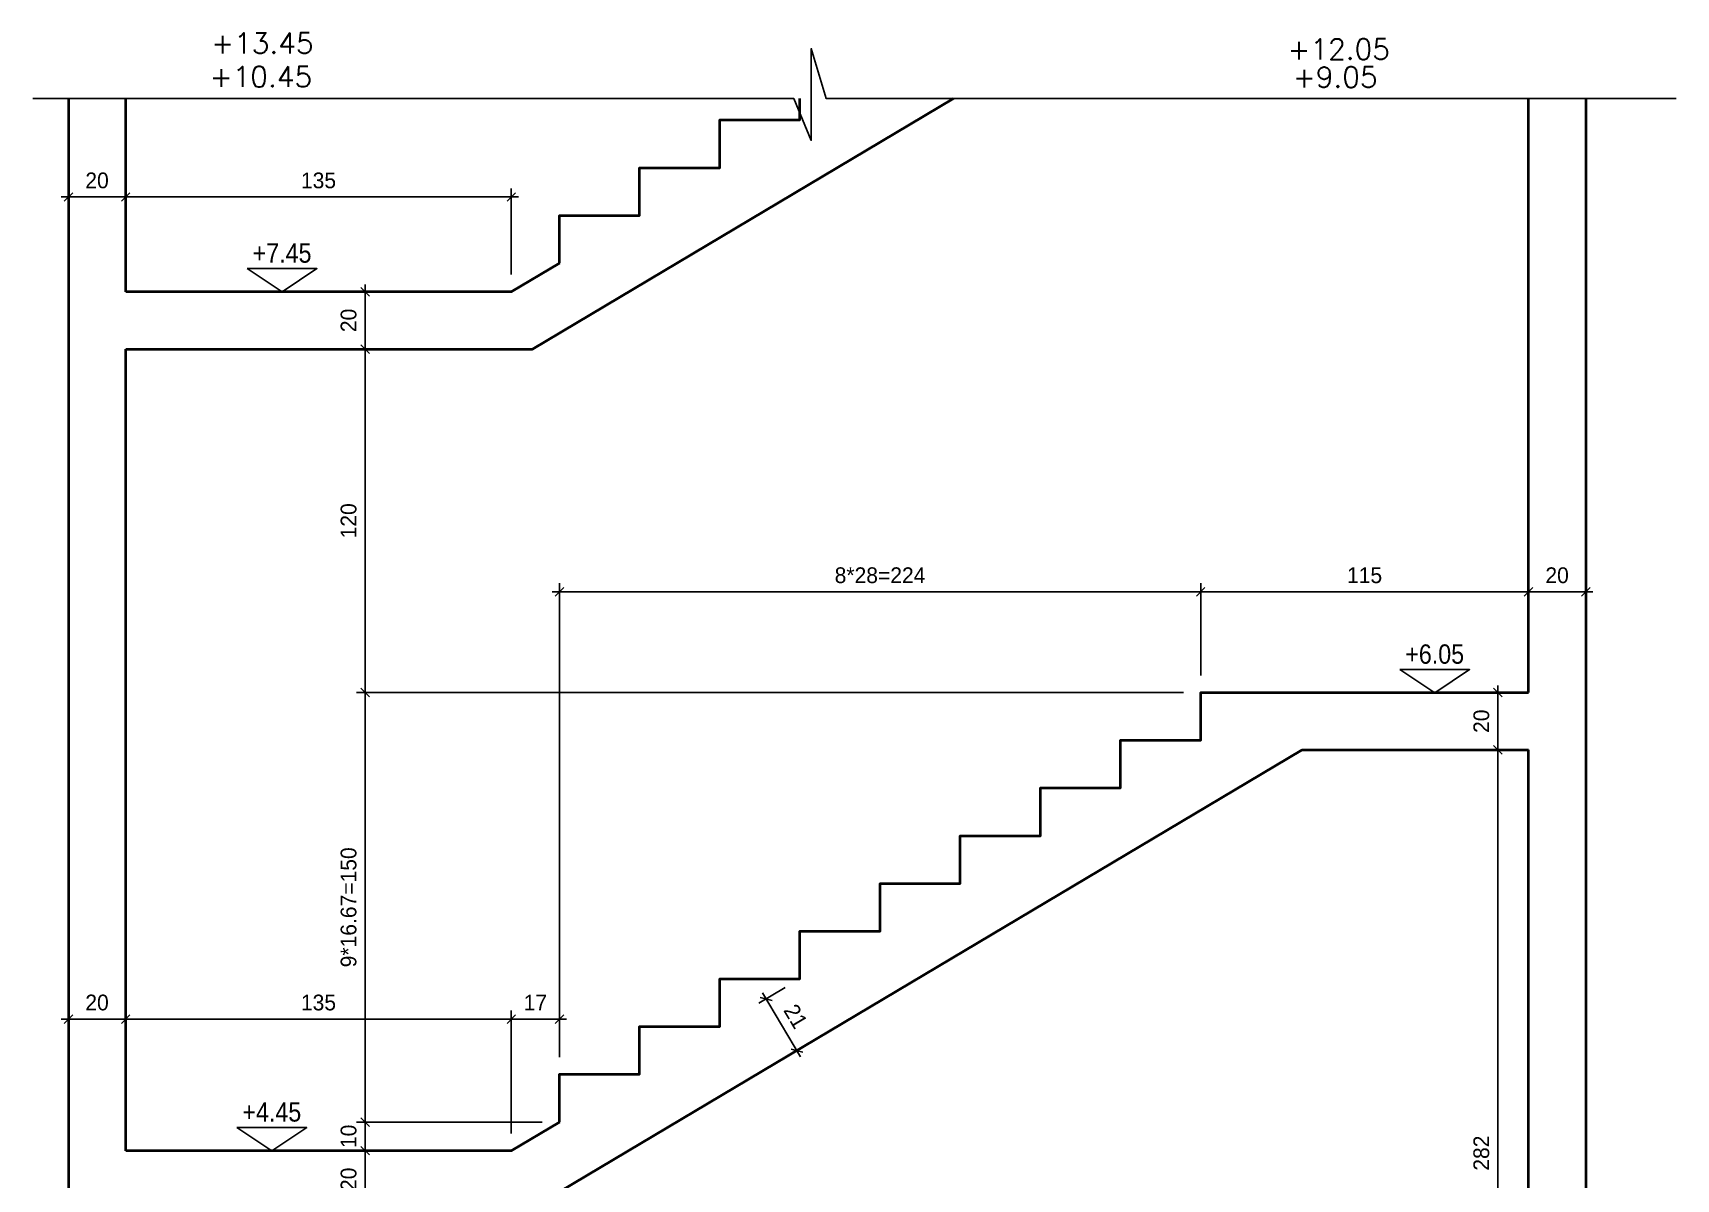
# Model space of a CAD drawing. Header units: inches. Extents: x -5298 to 11252, y 8210 to 22495.
# Drawn here: x 8385 to 8959, y 16492 to 16893 of the extents above; entities that cross this region are included whole.
import ezdxf
from ezdxf.enums import TextEntityAlignment as Align

# ---------------------------------------------------------------- set-up
doc = ezdxf.new("R2010")
doc.units = ezdxf.units.IN
doc.header["$LTSCALE"] = 55
doc.header["$MEASUREMENT"] = 0
doc.layers.get('Defpoints').update_dxf_attribs({"color": 40})
for name, color, linetype in [('break', 1, 'Continuous'), ('dim', 2, 'Continuous'), ('otm', 3, 'Continuous'), ('otm-text', 1, 'Continuous'), ('P-lines', 3, 'Continuous')]:
    doc.layers.add(name, color=color, linetype=linetype)
doc.layers.add('W-Conc', color=3, linetype='Continuous', lineweight=40)
doc.styles.add('danmm', font='danmm.shx', dxfattribs={"width": 0.9})
doc.styles.add('HEBTXT', font='hebtxt-weld.shx')
doc.styles.add('ROMANS', font='romans')
doc.dimstyles.new('25', dxfattribs={"dimtxt": 5.5, "dimasz": 3, "dimexe": 3, "dimexo": 6, "dimgap": 3, "dimtad": 1, "dimdec": 0, "dimrnd": 0.5, "dimdsep": 46, "dimtxsty": 'HEBTXT', "dimblk1": 'OBLIQUE', "dimblk2": 'OBLIQUE', "dimsah": 1, "dimcen": 1, "dimdle": 2.5, "dimclre": 9, "dimclrt": 3, "dimadec": 0, "dimazin": 0, "dimtfac": 1, "dimtdec": 0, "dimtix": 1, "dimtmove": 2, "dimatfit": 3, "dimldrblk": 'OBLIQUE', "dimfxl": 1, "dimtolj": 1, "dimarcsym": 0})

# ---------------------------------------------------------------- blocks, each defined once
blk = doc.blocks.new('MF1')
blk.add_lwpolyline([(30, 20), (0, 0), (-30, 20)], close=True)
at = {"style": 'ROMANS'}
blk.add_attdef('0', text='', height=6, dxfattribs=at).set_placement((0, 25), align=Align.CENTER)
blk = doc.blocks.new('_OBLIQUE')
at = {"color": 0, "linetype": 'ByBlock'}
blk.add_line((-0.5, -0.5), (0.5, 0.5), dxfattribs=at)
blk = doc.blocks.new('*D1336')
at = {"layer": 'Defpoints', "color": 0, "linetype": 'Continuous', "ltscale": 5, "transparency": 16777216}
for p in [(8653.31, 16562.17, -0.16), (8664.05, 16544.13, -0.16), (8652.29, 16537.12)]:
    blk.add_point(p, dxfattribs=at)
at = {"layer": 'dim', "color": 9, "linetype": 'Continuous', "lineweight": -2, "ltscale": 5, "transparency": 16777216}
for p, q in [((8648.15, 16559.1), (8638.97, 16553.63)), ((8658.9, 16541.06), (8649.71, 16535.59))]:
    blk.add_line(p, q, dxfattribs=at)
at = {"layer": 'dim', "color": 0, "linetype": 'Continuous', "lineweight": -2, "ltscale": 5, "transparency": 16777216}
blk.add_line((8640.27, 16557.32), (8653.57, 16534.98), dxfattribs=at)
at = {"layer": 'dim', "color": 0, "linetype": 'Continuous', "lineweight": -2, "ltscale": 5, "transparency": 16777216, "xscale": 3, "yscale": 3, "zscale": 3}
for p, rotation in [((8641.55, 16555.17), 120.7677557353201), ((8652.29, 16537.12), 300.7677557353201)]:
    blk.add_blockref('_OBLIQUE', p, dxfattribs=dict(at, rotation=rotation))
at = {"layer": 'dim', "color": 3, "linetype": 'Continuous', "ltscale": 5, "transparency": 16777216, "insert": (8651.86, 16549.09), "char_height": 5.5, "attachment_point": 5, "rotation": 300.76776, "style": 'HEBTXT'}
blk.add_mtext('\\A1;21', dxfattribs=at)
blk = doc.blocks.new('*D1431')
at = {"layer": 'Defpoints', "color": 0, "linetype": 'Continuous', "ltscale": 5, "transparency": 16777216}
for p in [(8501.44, 16502.16), (8509.6, 16502.16, 0.34), (8508.98, 16482.16, 0)]:
    blk.add_point(p, dxfattribs=at)
at = {"layer": 'dim', "color": 0, "linetype": 'Continuous', "lineweight": -2, "ltscale": 5, "transparency": 16777216}
blk.add_line((8501.44, 16479.66), (8501.44, 16504.66), dxfattribs=at)
at = {"layer": 'dim', "color": 9, "linetype": 'Continuous', "lineweight": -2, "ltscale": 5, "transparency": 16777216}
for p, q in [((8503.6, 16502.16), (8498.44, 16502.16)), ((8502.98, 16482.16), (8498.44, 16482.16))]:
    blk.add_line(p, q, dxfattribs=at)
at = {"layer": 'dim', "color": 0, "linetype": 'Continuous', "lineweight": -2, "ltscale": 5, "transparency": 16777216, "xscale": 3, "yscale": 3, "zscale": 3}
for p, rotation in [((8501.44, 16502.16), 90), ((8501.44, 16482.16), 270)]:
    blk.add_blockref('_OBLIQUE', p, dxfattribs=dict(at, rotation=rotation))
at = {"layer": 'dim', "color": 3, "linetype": 'Continuous', "ltscale": 5, "transparency": 16777216, "insert": (8495.69, 16492.16), "char_height": 5.5, "attachment_point": 5, "rotation": 90, "style": 'HEBTXT'}
blk.add_mtext('\\A1;20', dxfattribs=at)
blk = doc.blocks.new('*D1432')
at = {"layer": 'Defpoints', "color": 0, "linetype": 'Continuous', "ltscale": 5, "transparency": 16777216}
for p in [(8501.44, 16512.16), (8569.31, 16512.16, -0.16), (8509.6, 16502.16, 0.34)]:
    blk.add_point(p, dxfattribs=at)
at = {"layer": 'dim', "color": 0, "linetype": 'Continuous', "lineweight": -2, "ltscale": 5, "transparency": 16777216}
for p, q in [((8501.44, 16512.16), (8501.44, 16515.16)), ((8501.44, 16502.16), (8501.44, 16512.16)), ((8501.44, 16502.16), (8501.44, 16499.16))]:
    blk.add_line(p, q, dxfattribs=at)
at = {"layer": 'dim', "color": 9, "linetype": 'Continuous', "lineweight": -2, "ltscale": 5, "transparency": 16777216}
for p, q in [((8563.31, 16512.16), (8498.44, 16512.16)), ((8503.6, 16502.16), (8498.44, 16502.16))]:
    blk.add_line(p, q, dxfattribs=at)
at = {"layer": 'dim', "color": 0, "linetype": 'Continuous', "lineweight": -2, "ltscale": 5, "transparency": 16777216, "xscale": 3, "yscale": 3, "zscale": 3}
for p, rotation in [((8501.44, 16512.16), 270), ((8501.44, 16502.16), 90)]:
    blk.add_blockref('_OBLIQUE', p, dxfattribs=dict(at, rotation=rotation))
at = {"layer": 'dim', "color": 3, "linetype": 'Continuous', "ltscale": 5, "transparency": 16777216, "insert": (8495.69, 16507.16), "char_height": 5.5, "attachment_point": 5, "rotation": 90, "style": 'HEBTXT'}
blk.add_mtext('\\A1;10', dxfattribs=at)
blk = doc.blocks.new('*D1433')
at = {"layer": 'Defpoints', "color": 0, "linetype": 'Continuous', "ltscale": 5, "transparency": 16777216}
for p in [(8501.44, 16662.16), (8793.31, 16662.16, -0.16), (8569.31, 16512.16, -0.16)]:
    blk.add_point(p, dxfattribs=at)
at = {"layer": 'dim', "color": 0, "linetype": 'Continuous', "lineweight": -2, "ltscale": 5, "transparency": 16777216}
blk.add_line((8501.44, 16509.66), (8501.44, 16664.66), dxfattribs=at)
at = {"layer": 'dim', "color": 9, "linetype": 'Continuous', "lineweight": -2, "ltscale": 5, "transparency": 16777216}
for p, q in [((8787.31, 16662.16), (8498.44, 16662.16)), ((8563.31, 16512.16), (8498.44, 16512.16))]:
    blk.add_line(p, q, dxfattribs=at)
at = {"layer": 'dim', "color": 0, "linetype": 'Continuous', "lineweight": -2, "ltscale": 5, "transparency": 16777216, "xscale": 3, "yscale": 3, "zscale": 3}
for p, rotation in [((8501.44, 16662.16), 90), ((8501.44, 16512.16), 270)]:
    blk.add_blockref('_OBLIQUE', p, dxfattribs=dict(at, rotation=rotation))
at = {"layer": 'dim', "color": 3, "linetype": 'Continuous', "ltscale": 5, "transparency": 16777216, "insert": (8495.69, 16587.16), "char_height": 5.5, "attachment_point": 5, "rotation": 90, "style": 'HEBTXT'}
blk.add_mtext('\\A1;9*16.67=150', dxfattribs=at)
blk = doc.blocks.new('*D1434')
at = {"layer": 'Defpoints', "color": 0, "linetype": 'Continuous', "ltscale": 5, "transparency": 16777216}
for p in [(8501.44, 16782.16), (8514.59, 16782.16, -0.16), (8793.31, 16662.16, -0.16)]:
    blk.add_point(p, dxfattribs=at)
at = {"layer": 'dim', "color": 0, "linetype": 'Continuous', "lineweight": -2, "ltscale": 5, "transparency": 16777216}
blk.add_line((8501.44, 16659.66), (8501.44, 16784.66), dxfattribs=at)
at = {"layer": 'dim', "color": 9, "linetype": 'Continuous', "lineweight": -2, "ltscale": 5, "transparency": 16777216}
for p, q in [((8508.59, 16782.16), (8498.44, 16782.16)), ((8787.31, 16662.16), (8498.44, 16662.16))]:
    blk.add_line(p, q, dxfattribs=at)
at = {"layer": 'dim', "color": 0, "linetype": 'Continuous', "lineweight": -2, "ltscale": 5, "transparency": 16777216, "xscale": 3, "yscale": 3, "zscale": 3}
for p, rotation in [((8501.44, 16782.16), 90), ((8501.44, 16662.16), 270)]:
    blk.add_blockref('_OBLIQUE', p, dxfattribs=dict(at, rotation=rotation))
at = {"layer": 'dim', "color": 3, "linetype": 'Continuous', "ltscale": 5, "transparency": 16777216, "insert": (8495.69, 16722.16), "char_height": 5.5, "attachment_point": 5, "rotation": 90, "style": 'HEBTXT'}
blk.add_mtext('\\A1;120', dxfattribs=at)
blk = doc.blocks.new('*D1435')
at = {"layer": 'Defpoints', "color": 0, "linetype": 'Continuous', "ltscale": 5, "transparency": 16777216}
for p in [(8501.44, 16802.16), (8513.17, 16802.16, -0.16), (8514.59, 16782.16, -0.16)]:
    blk.add_point(p, dxfattribs=at)
at = {"layer": 'dim', "color": 9, "linetype": 'Continuous', "lineweight": -2, "ltscale": 5, "transparency": 16777216}
for p, q in [((8507.17, 16802.16), (8498.44, 16802.16)), ((8508.59, 16782.16), (8498.44, 16782.16))]:
    blk.add_line(p, q, dxfattribs=at)
at = {"layer": 'dim', "color": 0, "linetype": 'Continuous', "lineweight": -2, "ltscale": 5, "transparency": 16777216}
blk.add_line((8501.44, 16779.66), (8501.44, 16804.66), dxfattribs=at)
at = {"layer": 'dim', "color": 0, "linetype": 'Continuous', "lineweight": -2, "ltscale": 5, "transparency": 16777216, "xscale": 3, "yscale": 3, "zscale": 3}
for p, rotation in [((8501.44, 16802.16), 90), ((8501.44, 16782.16), 270)]:
    blk.add_blockref('_OBLIQUE', p, dxfattribs=dict(at, rotation=rotation))
at = {"layer": 'dim', "color": 3, "linetype": 'Continuous', "ltscale": 5, "transparency": 16777216, "insert": (8495.69, 16792.16), "char_height": 5.5, "attachment_point": 5, "rotation": 90, "style": 'HEBTXT'}
blk.add_mtext('\\A1;20', dxfattribs=at)
blk = doc.blocks.new('*D1462')
at = {"layer": 'Defpoints', "color": 0, "linetype": 'Continuous', "ltscale": 5, "transparency": 16777216}
for p in [(8902.25, 16662.16, -0.16), (8897.11, 16642.16), (8897.62, 16642.16, -0.16)]:
    blk.add_point(p, dxfattribs=at)
at = {"layer": 'dim', "color": 0, "linetype": 'Continuous', "lineweight": -2, "ltscale": 5, "transparency": 16777216}
blk.add_line((8897.11, 16664.66), (8897.11, 16639.66), dxfattribs=at)
at = {"layer": 'dim', "color": 9, "linetype": 'Continuous', "lineweight": -2, "ltscale": 5, "transparency": 16777216}
for p, q in [((8896.25, 16662.16), (8894.11, 16662.16)), ((8891.62, 16642.16), (8894.11, 16642.16))]:
    blk.add_line(p, q, dxfattribs=at)
at = {"layer": 'dim', "color": 0, "linetype": 'Continuous', "lineweight": -2, "ltscale": 5, "transparency": 16777216, "xscale": 3, "yscale": 3, "zscale": 3}
for p, rotation in [((8897.11, 16662.16), 90), ((8897.11, 16642.16), 270)]:
    blk.add_blockref('_OBLIQUE', p, dxfattribs=dict(at, rotation=rotation))
at = {"layer": 'dim', "color": 3, "linetype": 'Continuous', "ltscale": 5, "transparency": 16777216, "insert": (8891.36, 16652.16), "char_height": 5.5, "attachment_point": 5, "rotation": 90, "style": 'HEBTXT'}
blk.add_mtext('\\A1;20', dxfattribs=at)
blk = doc.blocks.new('*D1463')
at = {"layer": 'Defpoints', "color": 0, "linetype": 'Continuous', "ltscale": 5, "transparency": 16777216}
for p in [(8897.62, 16642.16, -0.16), (8897.11, 16360.46), (8903.8, 16360.46, 0.34)]:
    blk.add_point(p, dxfattribs=at)
at = {"layer": 'dim', "color": 9, "linetype": 'Continuous', "lineweight": -2, "ltscale": 5, "transparency": 16777216}
for p, q in [((8891.62, 16642.16), (8894.11, 16642.16)), ((8897.8, 16360.46), (8894.11, 16360.46))]:
    blk.add_line(p, q, dxfattribs=at)
at = {"layer": 'dim', "color": 0, "linetype": 'Continuous', "lineweight": -2, "ltscale": 5, "transparency": 16777216}
blk.add_line((8897.11, 16644.66), (8897.11, 16357.96), dxfattribs=at)
at = {"layer": 'dim', "color": 0, "linetype": 'Continuous', "lineweight": -2, "ltscale": 5, "transparency": 16777216, "xscale": 3, "yscale": 3, "zscale": 3}
for p, rotation in [((8897.11, 16642.16), 90), ((8897.11, 16360.46), 270)]:
    blk.add_blockref('_OBLIQUE', p, dxfattribs=dict(at, rotation=rotation))
at = {"layer": 'dim', "color": 3, "linetype": 'Continuous', "ltscale": 5, "transparency": 16777216, "insert": (8891.36, 16501.31), "char_height": 5.5, "attachment_point": 5, "rotation": 90, "style": 'HEBTXT'}
blk.add_mtext('\\A1;282', dxfattribs=at)
blk = doc.blocks.new('*D1483')
at = {"layer": 'Defpoints', "color": 0, "linetype": 'Continuous', "ltscale": 5, "transparency": 16777216}
for p in [(8417.81, 16835.28), (8417.81, 16812.44, -0.01), (8552.51, 16802.16, -0.16)]:
    blk.add_point(p, dxfattribs=at)
at = {"layer": 'dim', "color": 0, "linetype": 'Continuous', "lineweight": -2, "ltscale": 5, "transparency": 16777216}
blk.add_line((8555.01, 16835.28), (8415.31, 16835.28), dxfattribs=at)
at = {"layer": 'dim', "color": 9, "linetype": 'Continuous', "lineweight": -2, "ltscale": 5, "transparency": 16777216}
for p, q in [((8417.81, 16818.44), (8417.81, 16838.28)), ((8552.51, 16808.16), (8552.51, 16838.28))]:
    blk.add_line(p, q, dxfattribs=at)
at = {"layer": 'dim', "color": 0, "linetype": 'Continuous', "lineweight": -2, "ltscale": 5, "transparency": 16777216, "xscale": 3, "yscale": 3, "zscale": 3, "rotation": 180}
blk.add_blockref('_OBLIQUE', (8417.81, 16835.28), dxfattribs=at)
at = {"layer": 'dim', "color": 0, "linetype": 'Continuous', "lineweight": -2, "ltscale": 5, "transparency": 16777216, "xscale": 3, "yscale": 3, "zscale": 3}
blk.add_blockref('_OBLIQUE', (8552.51, 16835.28), dxfattribs=at)
at = {"layer": 'dim', "color": 3, "linetype": 'Continuous', "ltscale": 5, "transparency": 16777216, "insert": (8485.16, 16841.03), "char_height": 5.5, "attachment_point": 5, "style": 'HEBTXT'}
blk.add_mtext('\\A1;135', dxfattribs=at)
blk = doc.blocks.new('*D1506')
at = {"layer": 'Defpoints', "color": 0, "linetype": 'Continuous', "ltscale": 5, "transparency": 16777216}
for p in [(8397.81, 16835.28), (8397.81, 16823.7, -0.02), (8417.81, 16812.44, -0.01)]:
    blk.add_point(p, dxfattribs=at)
at = {"layer": 'dim', "color": 0, "linetype": 'Continuous', "lineweight": -2, "ltscale": 5, "transparency": 16777216}
blk.add_line((8420.31, 16835.28), (8395.31, 16835.28), dxfattribs=at)
at = {"layer": 'dim', "color": 9, "linetype": 'Continuous', "lineweight": -2, "ltscale": 5, "transparency": 16777216}
for p, q in [((8397.81, 16829.7), (8397.81, 16838.28)), ((8417.81, 16818.44), (8417.81, 16838.28))]:
    blk.add_line(p, q, dxfattribs=at)
at = {"layer": 'dim', "color": 0, "linetype": 'Continuous', "lineweight": -2, "ltscale": 5, "transparency": 16777216, "xscale": 3, "yscale": 3, "zscale": 3, "rotation": 180}
blk.add_blockref('_OBLIQUE', (8397.81, 16835.28), dxfattribs=at)
at = {"layer": 'dim', "color": 0, "linetype": 'Continuous', "lineweight": -2, "ltscale": 5, "transparency": 16777216, "xscale": 3, "yscale": 3, "zscale": 3}
blk.add_blockref('_OBLIQUE', (8417.81, 16835.28), dxfattribs=at)
at = {"layer": 'dim', "color": 3, "linetype": 'Continuous', "ltscale": 5, "transparency": 16777216, "insert": (8407.81, 16841.03), "char_height": 5.5, "attachment_point": 5, "style": 'HEBTXT'}
blk.add_mtext('\\A1;20', dxfattribs=at)
blk = doc.blocks.new('*D1507')
at = {"layer": 'Defpoints', "color": 0, "linetype": 'Continuous', "ltscale": 5, "transparency": 16777216}
for p in [(8417.81, 16548.13), (8417.81, 16512.51, 0.02), (8552.51, 16502.16, 0.34)]:
    blk.add_point(p, dxfattribs=at)
at = {"layer": 'dim', "color": 9, "linetype": 'Continuous', "lineweight": -2, "ltscale": 5, "transparency": 16777216}
for p, q in [((8417.81, 16518.51), (8417.81, 16551.13)), ((8552.51, 16508.16), (8552.51, 16551.13))]:
    blk.add_line(p, q, dxfattribs=at)
at = {"layer": 'dim', "color": 0, "linetype": 'Continuous', "lineweight": -2, "ltscale": 5, "transparency": 16777216}
blk.add_line((8555.01, 16548.13), (8415.31, 16548.13), dxfattribs=at)
at = {"layer": 'dim', "color": 0, "linetype": 'Continuous', "lineweight": -2, "ltscale": 5, "transparency": 16777216, "xscale": 3, "yscale": 3, "zscale": 3, "rotation": 180}
blk.add_blockref('_OBLIQUE', (8417.81, 16548.13), dxfattribs=at)
at = {"layer": 'dim', "color": 0, "linetype": 'Continuous', "lineweight": -2, "ltscale": 5, "transparency": 16777216, "xscale": 3, "yscale": 3, "zscale": 3}
blk.add_blockref('_OBLIQUE', (8552.51, 16548.13), dxfattribs=at)
at = {"layer": 'dim', "color": 3, "linetype": 'Continuous', "ltscale": 5, "transparency": 16777216, "insert": (8485.16, 16553.88), "char_height": 5.5, "attachment_point": 5, "style": 'HEBTXT'}
blk.add_mtext('\\A1;135', dxfattribs=at)
blk = doc.blocks.new('*D1508')
at = {"layer": 'Defpoints', "color": 0, "linetype": 'Continuous', "ltscale": 5, "transparency": 16777216}
for p in [(8569.31, 16548.13), (8569.31, 16528.83, -0.16), (8552.51, 16502.16, 0.34)]:
    blk.add_point(p, dxfattribs=at)
at = {"layer": 'dim', "color": 9, "linetype": 'Continuous', "lineweight": -2, "ltscale": 5, "transparency": 16777216}
for p, q in [((8552.51, 16508.16), (8552.51, 16551.13)), ((8569.31, 16534.83), (8569.31, 16551.13))]:
    blk.add_line(p, q, dxfattribs=at)
at = {"layer": 'dim', "color": 0, "linetype": 'Continuous', "lineweight": -2, "ltscale": 5, "transparency": 16777216}
blk.add_line((8550.01, 16548.13), (8571.81, 16548.13), dxfattribs=at)
at = {"layer": 'dim', "color": 0, "linetype": 'Continuous', "lineweight": -2, "ltscale": 5, "transparency": 16777216, "xscale": 3, "yscale": 3, "zscale": 3, "rotation": 180}
blk.add_blockref('_OBLIQUE', (8552.51, 16548.13), dxfattribs=at)
at = {"layer": 'dim', "color": 0, "linetype": 'Continuous', "lineweight": -2, "ltscale": 5, "transparency": 16777216, "xscale": 3, "yscale": 3, "zscale": 3}
blk.add_blockref('_OBLIQUE', (8569.31, 16548.13), dxfattribs=at)
at = {"layer": 'dim', "color": 3, "linetype": 'Continuous', "ltscale": 5, "transparency": 16777216, "insert": (8560.91, 16553.88), "char_height": 5.5, "attachment_point": 5, "style": 'HEBTXT'}
blk.add_mtext('\\A1;17', dxfattribs=at)
blk = doc.blocks.new('*D1509')
at = {"layer": 'Defpoints', "color": 0, "linetype": 'Continuous', "ltscale": 5, "transparency": 16777216}
for p in [(8397.81, 16548.13), (8397.81, 16535.39, 0.01), (8417.81, 16512.51, 0.02)]:
    blk.add_point(p, dxfattribs=at)
at = {"layer": 'dim', "color": 9, "linetype": 'Continuous', "lineweight": -2, "ltscale": 5, "transparency": 16777216}
for p, q in [((8397.81, 16541.39), (8397.81, 16551.13)), ((8417.81, 16518.51), (8417.81, 16551.13))]:
    blk.add_line(p, q, dxfattribs=at)
at = {"layer": 'dim', "color": 0, "linetype": 'Continuous', "lineweight": -2, "ltscale": 5, "transparency": 16777216}
blk.add_line((8420.31, 16548.13), (8395.31, 16548.13), dxfattribs=at)
at = {"layer": 'dim', "color": 0, "linetype": 'Continuous', "lineweight": -2, "ltscale": 5, "transparency": 16777216, "xscale": 3, "yscale": 3, "zscale": 3, "rotation": 180}
blk.add_blockref('_OBLIQUE', (8397.81, 16548.13), dxfattribs=at)
at = {"layer": 'dim', "color": 0, "linetype": 'Continuous', "lineweight": -2, "ltscale": 5, "transparency": 16777216, "xscale": 3, "yscale": 3, "zscale": 3}
blk.add_blockref('_OBLIQUE', (8417.81, 16548.13), dxfattribs=at)
at = {"layer": 'dim', "color": 3, "linetype": 'Continuous', "ltscale": 5, "transparency": 16777216, "insert": (8407.81, 16553.88), "char_height": 5.5, "attachment_point": 5, "style": 'HEBTXT'}
blk.add_mtext('\\A1;20', dxfattribs=at)
blk = doc.blocks.new('*D1510')
at = {"layer": 'Defpoints', "color": 0, "linetype": 'Continuous', "ltscale": 5, "transparency": 16777216}
for p in [(8907.81, 16697.37), (8907.81, 16666.5, 0.31), (8793.31, 16662.16, -0.16)]:
    blk.add_point(p, dxfattribs=at)
at = {"layer": 'dim', "color": 9, "linetype": 'Continuous', "lineweight": -2, "ltscale": 5, "transparency": 16777216}
for p, q in [((8793.31, 16668.16), (8793.31, 16700.37)), ((8907.81, 16672.5), (8907.81, 16700.37))]:
    blk.add_line(p, q, dxfattribs=at)
at = {"layer": 'dim', "color": 0, "linetype": 'Continuous', "lineweight": -2, "ltscale": 5, "transparency": 16777216}
blk.add_line((8790.81, 16697.37), (8910.31, 16697.37), dxfattribs=at)
at = {"layer": 'dim', "color": 0, "linetype": 'Continuous', "lineweight": -2, "ltscale": 5, "transparency": 16777216, "xscale": 3, "yscale": 3, "zscale": 3, "rotation": 180}
blk.add_blockref('_OBLIQUE', (8793.31, 16697.37), dxfattribs=at)
at = {"layer": 'dim', "color": 0, "linetype": 'Continuous', "lineweight": -2, "ltscale": 5, "transparency": 16777216, "xscale": 3, "yscale": 3, "zscale": 3}
blk.add_blockref('_OBLIQUE', (8907.81, 16697.37), dxfattribs=at)
at = {"layer": 'dim', "color": 3, "linetype": 'Continuous', "ltscale": 5, "transparency": 16777216, "insert": (8850.56, 16703.12), "char_height": 5.5, "attachment_point": 5, "style": 'HEBTXT'}
blk.add_mtext('\\A1;115', dxfattribs=at)
blk = doc.blocks.new('*D1511')
at = {"layer": 'Defpoints', "color": 0, "linetype": 'Continuous', "ltscale": 5, "transparency": 16777216}
for p in [(8927.81, 16697.37), (8927.81, 16690.6, 0.36), (8907.81, 16666.5, 0.31)]:
    blk.add_point(p, dxfattribs=at)
at = {"layer": 'dim', "color": 9, "linetype": 'Continuous', "lineweight": -2, "ltscale": 5, "transparency": 16777216}
for p, q in [((8907.81, 16672.5), (8907.81, 16700.37)), ((8927.81, 16696.6), (8927.81, 16700.37))]:
    blk.add_line(p, q, dxfattribs=at)
at = {"layer": 'dim', "color": 0, "linetype": 'Continuous', "lineweight": -2, "ltscale": 5, "transparency": 16777216}
blk.add_line((8905.31, 16697.37), (8930.31, 16697.37), dxfattribs=at)
at = {"layer": 'dim', "color": 0, "linetype": 'Continuous', "lineweight": -2, "ltscale": 5, "transparency": 16777216, "xscale": 3, "yscale": 3, "zscale": 3, "rotation": 180}
blk.add_blockref('_OBLIQUE', (8907.81, 16697.37), dxfattribs=at)
at = {"layer": 'dim', "color": 0, "linetype": 'Continuous', "lineweight": -2, "ltscale": 5, "transparency": 16777216, "xscale": 3, "yscale": 3, "zscale": 3}
blk.add_blockref('_OBLIQUE', (8927.81, 16697.37), dxfattribs=at)
at = {"layer": 'dim', "color": 3, "linetype": 'Continuous', "ltscale": 5, "transparency": 16777216, "insert": (8917.81, 16703.12), "char_height": 5.5, "attachment_point": 5, "style": 'HEBTXT'}
blk.add_mtext('\\A1;20', dxfattribs=at)
blk = doc.blocks.new('*D1323')
at = {"layer": 'Defpoints', "color": 0, "linetype": 'Continuous', "ltscale": 5, "transparency": 16777216}
for p in [(8569.31, 16697.37), (8793.31, 16662.16, -0.16), (8569.31, 16528.83, -0.16)]:
    blk.add_point(p, dxfattribs=at)
at = {"layer": 'dim', "color": 9, "linetype": 'Continuous', "lineweight": -2, "ltscale": 5, "transparency": 16777216}
for p, q in [((8569.31, 16534.83), (8569.31, 16700.37)), ((8793.31, 16668.16), (8793.31, 16700.37))]:
    blk.add_line(p, q, dxfattribs=at)
at = {"layer": 'dim', "color": 0, "linetype": 'Continuous', "lineweight": -2, "ltscale": 5, "transparency": 16777216}
blk.add_line((8795.81, 16697.37), (8566.81, 16697.37), dxfattribs=at)
at = {"layer": 'dim', "color": 0, "linetype": 'Continuous', "lineweight": -2, "ltscale": 5, "transparency": 16777216, "xscale": 3, "yscale": 3, "zscale": 3, "rotation": 180}
blk.add_blockref('_OBLIQUE', (8569.31, 16697.37), dxfattribs=at)
at = {"layer": 'dim', "color": 0, "linetype": 'Continuous', "lineweight": -2, "ltscale": 5, "transparency": 16777216, "xscale": 3, "yscale": 3, "zscale": 3}
blk.add_blockref('_OBLIQUE', (8793.31, 16697.37), dxfattribs=at)
at = {"layer": 'dim', "color": 3, "linetype": 'Continuous', "ltscale": 5, "transparency": 16777216, "insert": (8681.31, 16703.12), "char_height": 5.5, "attachment_point": 5, "style": 'HEBTXT'}
blk.add_mtext('\\A1;8*28=224', dxfattribs=at)

msp = doc.modelspace()

# ---------------------------------------------------------------- linework, layer by layer
at = {"layer": 'break', "elevation": -0.16}
msp.add_lwpolyline([(8959.39, 16869.68), (8662.45, 16869.68), (8657.28, 16887.1), (8657.28, 16855.01), (8651.15, 16869.68), (8385.39, 16869.68)], dxfattribs=at)
at = {"layer": 'W-Conc', "ltscale": 5}
for p, q in [((8397.81, 16869.68, -0.47), (8397.81, 15127.16, -0.3)), ((8417.81, 16802.16, -0.46), (8417.81, 16869.68, -0.47)), ((8907.81, 16662.16, -0.14), (8907.81, 16869.68, -0.16)), ((8927.81, 16869.68, -0.1), (8927.81, 16267.16, -0.06)), ((8417.81, 16502.16, -0.43), (8417.81, 16782.16, -0.46)), ((8559.97, 16482.16, -0.62), (8828.72, 16642.16, -0.62)), ((8907.81, 16360.46, -0.11), (8907.81, 16642.16, -0.14))]:
    msp.add_line(p, q, dxfattribs=at)
for points, elevation in [([(8417.81, 16782.16), (8559.96, 16782.16), (8706.98, 16869.68)], -0.62), ([(8569.3, 16812.16), (8569.3, 16812.16), (8569.3, 16828.83), (8597.3, 16828.83), (8597.3, 16845.5), (8625.3, 16845.5), (8625.3, 16862.17), (8653.3, 16862.17), (8653.3, 16869.68)], -0.62), ([(8569.31, 16812.16), (8569.31, 16812.16), (8552.51, 16802.16), (8417.81, 16802.16)], -0.62), ([(8569.31, 16512.16), (8569.31, 16512.16), (8569.31, 16528.83), (8597.31, 16528.83), (8597.31, 16545.5), (8625.31, 16545.5), (8625.31, 16562.17), (8653.31, 16562.17), (8653.31, 16578.84), (8681.31, 16578.84), (8681.31, 16595.51), (8709.31, 16595.51), (8709.31, 16612.18), (8737.31, 16612.18), (8737.31, 16628.85), (8765.31, 16628.85), (8765.31, 16645.52), (8793.31, 16645.52), (8793.31, 16662.16), (8907.81, 16662.16)], -0.62), ([(8828.72, 16642.16), (8907.81, 16642.16)], -0.62), ([(8569.31, 16512.16), (8569.31, 16512.16), (8552.51, 16502.16), (8417.81, 16502.16)], -0.11)]:
    msp.add_lwpolyline(points, dxfattribs=dict(at, elevation=elevation))

# ---------------------------------------------------------------- block references
at = {"layer": 'P-lines', "color": 3}
ref = msp.add_blockref('MF1', (8472.44, 16802.16, -0.62), dxfattribs=dict(at, xscale=-0.4065600000089035, yscale=0.4065600000089035, zscale=0.4065600000089035))
ref.add_attrib('-3.25', '+7.45', dxfattribs={"layer": 'otm-text', "height": 6.75, "style": 'danmm', "width": 0.9}).set_placement((8472.44, 16812.32, -0.62), align=Align.CENTER)
ref = msp.add_blockref('MF1', (8875.05, 16662.09, -0.62), dxfattribs=dict(at, xscale=-0.4065600000089035, yscale=0.4065600000089035, zscale=0.4065600000089035))
ref.add_attrib('-3.25', '+6.05', dxfattribs={"layer": 'otm-text', "height": 6.75, "style": 'danmm', "width": 0.9}).set_placement((8875.05, 16672.25, -0.62), align=Align.CENTER)
ref = msp.add_blockref('MF1', (8468.86, 16502.16, -0.11), dxfattribs=dict(at, xscale=-0.4065600000089035, yscale=0.4065600000089035, zscale=0.4065600000089035))
ref.add_attrib('-3.25', '+4.45', dxfattribs={"layer": 'otm-text', "height": 6.75, "style": 'danmm', "width": 0.9}).set_placement((8468.86, 16512.32, -0.11), align=Align.CENTER)

# ---------------------------------------------------------------- texts
at = {"layer": 'otm', "color": 1, "style": 'ROMANS'}
for s, p in [('+13.45', (8447.67, 16885.4, -0.27)), ('+12.05', (8823.63, 16883.27, -0.58)), ('+10.45', (8447.15, 16873.69, -0.27)), ('+9.05', (8825.49, 16873.57, -0.58))]:
    msp.add_text(s, height=7.2, dxfattribs=at).set_placement(p)

# ---------------------------------------------------------------- dimensions: what is measured, and where the dimension line sits
at = {"layer": 'dim', "linetype": 'Continuous', "ltscale": 5}
for base, p1, p2, picture, middle in [((8397.81, 16835.28, -0.45), (8417.81, 16812.44, -0.46), (8397.81, 16823.7, -0.47), '*D1506', (8407.81, 16841.03, -0.45)), ((8417.81, 16835.28, -0.45), (8552.51, 16802.16, -0.62), (8417.81, 16812.44, -0.46), '*D1483', (8485.16, 16841.03, -0.45)), ((8907.8105, 16697.3741, -0.4511), (8793.3092, 16662.1596, -0.6161), (8907.8105, 16666.5002, -0.1408), '*D1510', (8850.5599, 16703.1241, -0.4511)), ((8927.81, 16697.37, -0.45), (8907.81, 16666.5, -0.14), (8927.81, 16690.6, -0.09), '*D1511', (8917.81, 16703.12, -0.45)), ((8397.81, 16548.13, -0.45), (8417.81, 16512.51, -0.43), (8397.81, 16535.39, -0.44), '*D1509', (8407.81, 16553.88, -0.45)), ((8417.81, 16548.13, -0.45), (8552.51, 16502.16, -0.11), (8417.81, 16512.51, -0.43), '*D1507', (8485.16, 16553.88, -0.45)), ((8569.31, 16548.13, -0.45), (8552.51, 16502.16, -0.11), (8569.31, 16528.83, -0.62), '*D1508', (8560.91, 16553.88, -0.45))]:
    dim = msp.add_linear_dim(base=base, p1=p1, p2=p2, dimstyle='25', dxfattribs=at)
    dim.commit()
    dim.dimension.update_dxf_attribs({"geometry": picture, "text_midpoint": middle})
for base, p1, p2, picture, middle in [((8501.44, 16802.16, -0.45), (8514.59, 16782.16, -0.62), (8513.17, 16802.16, -0.62), '*D1435', (8495.69, 16792.16, -0.45)), ((8501.44, 16782.16, -0.45), (8793.31, 16662.16, -0.62), (8514.59, 16782.16, -0.62), '*D1434', (8495.69, 16722.16, -0.45)), ((8897.11, 16642.16, -0.45), (8902.25, 16662.16, -0.62), (8897.62, 16642.16, -0.62), '*D1462', (8891.36, 16652.16, -0.45)), ((8897.11, 16360.46, -0.45), (8897.62, 16642.16, -0.62), (8903.8, 16360.46, -0.11), '*D1463', (8891.36, 16501.31, -0.45)), ((8501.44, 16512.16, -0.45), (8509.6, 16502.16, -0.11), (8569.31, 16512.16, -0.62), '*D1432', (8495.69, 16507.16, -0.45)), ((8501.44, 16502.16, -0.45), (8508.98, 16482.16, -0.45), (8509.6, 16502.16, -0.11), '*D1431', (8495.69, 16492.16, -0.45))]:
    dim = msp.add_linear_dim(base=base, p1=p1, p2=p2, angle=90, dimstyle='25', dxfattribs=at)
    dim.commit()
    dim.dimension.update_dxf_attribs({"geometry": picture, "text_midpoint": middle})
dim = msp.add_linear_dim(base=(8569.31, 16697.37, -0.45), p1=(8793.31, 16662.16, -0.62), p2=(8569.31, 16528.83, -0.62), text='8*28=<>', dimstyle='25', dxfattribs=at)
dim.commit()
dim.dimension.update_dxf_attribs({"geometry": '*D1323', "text_midpoint": (8681.31, 16703.12, -0.45)})
dim = msp.add_linear_dim(base=(8501.44, 16662.16, -0.45), p1=(8569.31, 16512.16, -0.62), p2=(8793.31, 16662.16, -0.62), angle=90, text='9*16.67=<>', dimstyle='25', dxfattribs=at)
dim.commit()
dim.dimension.update_dxf_attribs({"geometry": '*D1433', "text_midpoint": (8495.69, 16587.16, -0.45)})
dim = msp.add_aligned_dim(p1=(8653.31, 16562.17, -0.62), p2=(8664.05, 16544.13, -0.62), distance=-13.69, dimstyle='25', dxfattribs=at)
dim.commit()
dim.dimension.update_dxf_attribs({"geometry": '*D1336', "text_midpoint": (8651.86, 16549.09, -0.45)})

doc.saveas('drawing.dxf')
